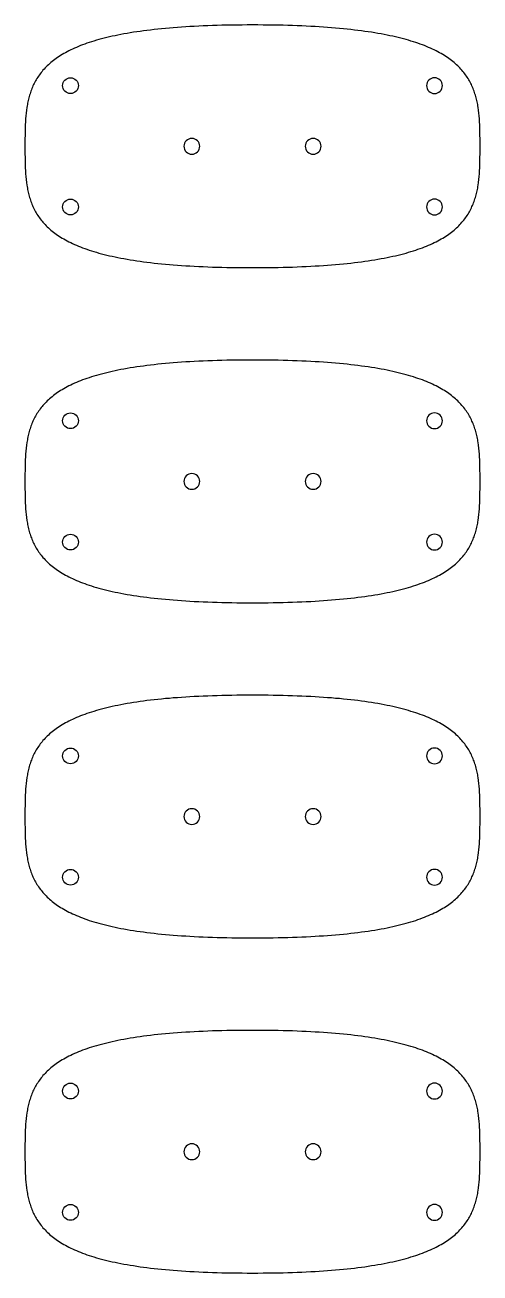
# Model space of a CAD drawing. Extents: x 0.6 to 95.9, y 0.9 to 46.4.
# Drawn here: x 82.12 to 89.62, y 23.75 to 44.32 of the extents above; entities that cross this region are included whole.
import ezdxf

# ---------------------------------------------------------------- set-up
doc = ezdxf.new("R2010")
doc.units = 0
doc.layers.add('THREE_QUARTER_INCH_THRUCUT', color=18, linetype='CONTINUOUS')

msp = doc.modelspace()

# ---------------------------------------------------------------- linework, layer by layer
at = {"layer": 'THREE_QUARTER_INCH_THRUCUT'}
for points in [[(86.039, 44.323), (85.953, 44.324), (85.866, 44.324), (85.779, 44.324), (85.693, 44.323), (85.608, 44.323), (85.525, 44.321), (85.443, 44.32), (85.363, 44.318), (85.284, 44.316), (85.206, 44.314), (85.129, 44.311), (85.054, 44.308), (84.98, 44.305), (84.907, 44.301), (84.835, 44.297), (84.765, 44.293), (84.696, 44.288), (84.628, 44.283), (84.561, 44.278), (84.496, 44.273), (84.432, 44.267), (84.368, 44.261), (84.306, 44.255), (84.246, 44.248), (84.186, 44.241), (84.127, 44.234), (84.07, 44.227), (84.013, 44.219), (83.958, 44.211), (83.904, 44.203), (83.851, 44.194), (83.799, 44.185), (83.748, 44.176), (83.698, 44.167), (83.649, 44.157), (83.601, 44.147), (83.554, 44.137), (83.508, 44.127), (83.463, 44.116), (83.419, 44.105), (83.376, 44.094), (83.334, 44.083), (83.293, 44.071), (83.253, 44.059), (83.214, 44.047), (83.176, 44.035), (83.138, 44.022), (83.102, 44.009), (83.066, 43.996), (83.031, 43.983), (82.997, 43.969), (82.964, 43.955), (82.932, 43.941), (82.901, 43.927), (82.87, 43.912), (82.84, 43.898), (82.811, 43.883), (82.783, 43.867), (82.756, 43.852), (82.729, 43.836), (82.703, 43.821), (82.678, 43.805), (82.654, 43.788), (82.63, 43.772), (82.607, 43.755), (82.585, 43.738), (82.563, 43.721), (82.542, 43.704), (82.522, 43.686), (82.502, 43.669), (82.483, 43.651), (82.465, 43.633), (82.447, 43.615), (82.43, 43.596), (82.413, 43.578), (82.397, 43.559), (82.382, 43.54), (82.367, 43.521), (82.353, 43.501), (82.339, 43.482), (82.326, 43.462), (82.314, 43.442), (82.301, 43.422), (82.29, 43.402), (82.279, 43.382), (82.268, 43.361), (82.258, 43.34), (82.248, 43.32), (82.239, 43.299), (82.23, 43.277), (82.222, 43.256), (82.214, 43.235), (82.206, 43.213), (82.199, 43.191), (82.192, 43.169), (82.186, 43.147), (82.18, 43.125), (82.174, 43.103), (82.169, 43.08), (82.164, 43.057), (82.159, 43.035), (82.155, 43.012), (82.151, 42.989), (82.147, 42.966), (82.141, 42.919), (82.135, 42.872), (82.13, 42.824), (82.126, 42.776), (82.123, 42.727), (82.121, 42.678), (82.119, 42.629), (82.118, 42.579), (82.117, 42.529), (82.116, 42.427), (82.116, 42.324), (82.116, 42.221), (82.117, 42.12), (82.118, 42.069), (82.119, 42.02), (82.121, 41.97), (82.123, 41.921), (82.126, 41.872), (82.13, 41.824), (82.135, 41.777), (82.141, 41.729), (82.147, 41.683), (82.151, 41.659), (82.155, 41.636), (82.159, 41.614), (82.164, 41.591), (82.169, 41.568), (82.174, 41.546), (82.18, 41.523), (82.186, 41.501), (82.192, 41.479), (82.199, 41.457), (82.206, 41.435), (82.214, 41.414), (82.222, 41.392), (82.23, 41.371), (82.239, 41.35), (82.248, 41.329), (82.258, 41.308), (82.268, 41.287), (82.279, 41.266), (82.29, 41.246), (82.301, 41.226), (82.314, 41.206), (82.326, 41.186), (82.339, 41.166), (82.353, 41.147), (82.367, 41.127), (82.382, 41.108), (82.397, 41.089), (82.413, 41.071), (82.43, 41.052), (82.447, 41.033), (82.465, 41.015), (82.483, 40.997), (82.502, 40.979), (82.522, 40.962), (82.542, 40.944), (82.563, 40.927), (82.585, 40.91), (82.607, 40.893), (82.63, 40.876), (82.654, 40.86), (82.678, 40.844), (82.703, 40.828), (82.729, 40.812), (82.756, 40.796), (82.783, 40.781), (82.811, 40.766), (82.84, 40.751), (82.87, 40.736), (82.901, 40.721), (82.932, 40.707), (82.964, 40.693), (82.997, 40.679), (83.031, 40.666), (83.066, 40.652), (83.102, 40.639), (83.138, 40.626), (83.176, 40.614), (83.214, 40.601), (83.253, 40.589), (83.293, 40.577), (83.334, 40.565), (83.376, 40.554), (83.419, 40.543), (83.463, 40.532), (83.508, 40.521), (83.554, 40.511), (83.601, 40.501), (83.649, 40.491), (83.698, 40.481), (83.748, 40.472), (83.799, 40.463), (83.851, 40.454), (83.904, 40.445), (83.958, 40.437), (84.013, 40.429), (84.07, 40.421), (84.127, 40.414), (84.186, 40.407), (84.246, 40.4), (84.306, 40.393), (84.368, 40.387), (84.432, 40.381), (84.496, 40.375), (84.561, 40.37), (84.628, 40.365), (84.696, 40.36), (84.765, 40.355), (84.835, 40.351), (84.907, 40.347), (84.98, 40.343), (85.054, 40.34), (85.129, 40.337), (85.206, 40.334), (85.284, 40.332), (85.363, 40.33), (85.443, 40.328), (85.525, 40.327), (85.608, 40.326), (85.693, 40.325), (85.779, 40.324), (85.866, 40.324), (85.953, 40.324), (86.039, 40.325), (86.123, 40.326), (86.207, 40.327), (86.288, 40.328), (86.369, 40.33), (86.448, 40.332), (86.526, 40.334), (86.603, 40.337), (86.678, 40.34), (86.752, 40.343), (86.825, 40.347), (86.896, 40.351), (86.967, 40.355), (87.036, 40.36), (87.104, 40.365), (87.17, 40.37), (87.236, 40.375), (87.3, 40.381), (87.363, 40.387), (87.425, 40.393), (87.486, 40.4), (87.546, 40.407), (87.604, 40.414), (87.662, 40.421), (87.718, 40.429), (87.774, 40.437), (87.828, 40.445), (87.881, 40.454), (87.933, 40.463), (87.984, 40.472), (88.034, 40.481), (88.083, 40.491), (88.131, 40.501), (88.178, 40.511), (88.223, 40.521), (88.268, 40.532), (88.312, 40.543), (88.355, 40.554), (88.397, 40.565), (88.438, 40.577), (88.478, 40.589), (88.518, 40.601), (88.556, 40.614), (88.593, 40.626), (88.63, 40.639), (88.666, 40.652), (88.7, 40.666), (88.734, 40.679), (88.767, 40.693), (88.799, 40.707), (88.831, 40.721), (88.861, 40.736), (88.891, 40.751), (88.92, 40.766), (88.948, 40.781), (88.976, 40.796), (89.002, 40.812), (89.028, 40.828), (89.054, 40.844), (89.078, 40.86), (89.102, 40.876), (89.125, 40.893), (89.147, 40.91), (89.169, 40.927), (89.19, 40.944), (89.21, 40.962), (89.23, 40.979), (89.249, 40.997), (89.267, 41.015), (89.285, 41.033), (89.302, 41.052), (89.318, 41.071), (89.334, 41.089), (89.35, 41.108), (89.364, 41.127), (89.379, 41.147), (89.392, 41.166), (89.405, 41.186), (89.418, 41.206), (89.43, 41.226), (89.442, 41.246), (89.453, 41.266), (89.463, 41.287), (89.474, 41.308), (89.483, 41.329), (89.493, 41.35), (89.501, 41.371), (89.51, 41.392), (89.518, 41.414), (89.525, 41.435), (89.532, 41.457), (89.539, 41.479), (89.546, 41.501), (89.552, 41.523), (89.557, 41.546), (89.563, 41.568), (89.568, 41.591), (89.572, 41.614), (89.577, 41.636), (89.581, 41.659), (89.584, 41.683), (89.591, 41.729), (89.597, 41.777), (89.602, 41.824), (89.605, 41.872), (89.608, 41.921), (89.611, 41.97), (89.613, 42.02), (89.614, 42.069), (89.615, 42.12), (89.616, 42.221), (89.616, 42.324), (89.616, 42.427), (89.615, 42.529), (89.614, 42.579), (89.613, 42.629), (89.611, 42.678), (89.608, 42.727), (89.605, 42.776), (89.602, 42.824), (89.597, 42.872), (89.591, 42.919), (89.584, 42.966), (89.581, 42.989), (89.577, 43.012), (89.572, 43.035), (89.568, 43.057), (89.563, 43.08), (89.557, 43.103), (89.552, 43.125), (89.546, 43.147), (89.539, 43.169), (89.532, 43.191), (89.525, 43.213), (89.518, 43.235), (89.51, 43.256), (89.501, 43.277), (89.493, 43.299), (89.483, 43.32), (89.474, 43.34), (89.463, 43.361), (89.453, 43.382), (89.442, 43.402), (89.43, 43.422), (89.418, 43.442), (89.405, 43.462), (89.392, 43.482), (89.379, 43.501), (89.364, 43.521), (89.35, 43.54), (89.334, 43.559), (89.318, 43.578), (89.302, 43.596), (89.285, 43.615), (89.267, 43.633), (89.249, 43.651), (89.23, 43.669), (89.21, 43.686), (89.19, 43.704), (89.169, 43.721), (89.147, 43.738), (89.125, 43.755), (89.102, 43.772), (89.078, 43.788), (89.054, 43.805), (89.028, 43.821), (89.002, 43.836), (88.976, 43.852), (88.948, 43.867), (88.92, 43.883), (88.891, 43.898), (88.861, 43.912), (88.831, 43.927), (88.799, 43.941), (88.767, 43.955), (88.734, 43.969), (88.7, 43.983), (88.666, 43.996), (88.63, 44.009), (88.593, 44.022), (88.556, 44.035), (88.518, 44.047), (88.478, 44.059), (88.438, 44.071), (88.397, 44.083), (88.355, 44.094), (88.312, 44.105), (88.268, 44.116), (88.223, 44.127), (88.178, 44.137), (88.131, 44.147), (88.083, 44.157), (88.034, 44.167), (87.984, 44.176), (87.933, 44.185), (87.881, 44.194), (87.828, 44.203), (87.774, 44.211), (87.718, 44.219), (87.662, 44.227), (87.604, 44.234), (87.546, 44.241), (87.486, 44.248), (87.425, 44.255), (87.363, 44.261), (87.3, 44.267), (87.236, 44.273), (87.17, 44.278), (87.104, 44.283), (87.036, 44.288), (86.967, 44.293), (86.896, 44.297), (86.825, 44.301), (86.752, 44.305), (86.678, 44.308), (86.603, 44.311), (86.526, 44.314), (86.448, 44.316), (86.369, 44.318), (86.288, 44.32), (86.207, 44.321), (86.123, 44.323)], [(86.039, 38.799), (85.953, 38.8), (85.866, 38.8), (85.779, 38.8), (85.693, 38.799), (85.608, 38.798), (85.525, 38.797), (85.443, 38.796), (85.363, 38.794), (85.284, 38.792), (85.206, 38.789), (85.129, 38.787), (85.054, 38.784), (84.98, 38.78), (84.907, 38.777), (84.835, 38.773), (84.765, 38.769), (84.696, 38.764), (84.628, 38.759), (84.561, 38.754), (84.496, 38.749), (84.432, 38.743), (84.368, 38.737), (84.306, 38.73), (84.246, 38.724), (84.186, 38.717), (84.127, 38.71), (84.07, 38.702), (84.013, 38.695), (83.958, 38.687), (83.904, 38.678), (83.851, 38.67), (83.799, 38.661), (83.748, 38.652), (83.698, 38.643), (83.649, 38.633), (83.601, 38.623), (83.554, 38.613), (83.508, 38.603), (83.463, 38.592), (83.419, 38.581), (83.376, 38.57), (83.334, 38.558), (83.293, 38.547), (83.253, 38.535), (83.214, 38.523), (83.176, 38.51), (83.138, 38.498), (83.102, 38.485), (83.066, 38.472), (83.031, 38.458), (82.997, 38.445), (82.964, 38.431), (82.932, 38.417), (82.901, 38.402), (82.87, 38.388), (82.84, 38.373), (82.811, 38.358), (82.783, 38.343), (82.756, 38.328), (82.729, 38.312), (82.703, 38.296), (82.678, 38.28), (82.654, 38.264), (82.63, 38.248), (82.607, 38.231), (82.585, 38.214), (82.563, 38.197), (82.542, 38.18), (82.522, 38.162), (82.502, 38.145), (82.483, 38.127), (82.465, 38.109), (82.447, 38.09), (82.43, 38.072), (82.413, 38.053), (82.397, 38.035), (82.382, 38.016), (82.367, 37.996), (82.353, 37.977), (82.339, 37.958), (82.326, 37.938), (82.314, 37.918), (82.301, 37.898), (82.29, 37.878), (82.279, 37.857), (82.268, 37.837), (82.258, 37.816), (82.248, 37.795), (82.239, 37.774), (82.23, 37.753), (82.222, 37.732), (82.214, 37.71), (82.206, 37.689), (82.199, 37.667), (82.192, 37.645), (82.186, 37.623), (82.18, 37.601), (82.174, 37.578), (82.169, 37.556), (82.164, 37.533), (82.159, 37.51), (82.155, 37.487), (82.151, 37.464), (82.147, 37.441), (82.141, 37.395), (82.135, 37.347), (82.13, 37.3), (82.126, 37.251), (82.123, 37.203), (82.121, 37.154), (82.119, 37.104), (82.118, 37.055), (82.117, 37.004), (82.116, 36.903), (82.116, 36.8), (82.116, 36.697), (82.117, 36.595), (82.118, 36.545), (82.119, 36.495), (82.121, 36.446), (82.123, 36.397), (82.126, 36.348), (82.13, 36.3), (82.135, 36.252), (82.141, 36.205), (82.147, 36.158), (82.151, 36.135), (82.155, 36.112), (82.159, 36.089), (82.164, 36.066), (82.169, 36.044), (82.174, 36.021), (82.18, 35.999), (82.186, 35.977), (82.192, 35.955), (82.199, 35.933), (82.206, 35.911), (82.214, 35.889), (82.222, 35.868), (82.23, 35.846), (82.239, 35.825), (82.248, 35.804), (82.258, 35.783), (82.268, 35.763), (82.279, 35.742), (82.29, 35.722), (82.301, 35.702), (82.314, 35.682), (82.326, 35.662), (82.339, 35.642), (82.353, 35.622), (82.367, 35.603), (82.382, 35.584), (82.397, 35.565), (82.413, 35.546), (82.43, 35.528), (82.447, 35.509), (82.465, 35.491), (82.483, 35.473), (82.502, 35.455), (82.522, 35.437), (82.542, 35.42), (82.563, 35.403), (82.585, 35.386), (82.607, 35.369), (82.63, 35.352), (82.654, 35.336), (82.678, 35.319), (82.703, 35.303), (82.729, 35.287), (82.756, 35.272), (82.783, 35.256), (82.811, 35.241), (82.84, 35.226), (82.87, 35.212), (82.901, 35.197), (82.932, 35.183), (82.964, 35.169), (82.997, 35.155), (83.031, 35.141), (83.066, 35.128), (83.102, 35.115), (83.138, 35.102), (83.176, 35.089), (83.214, 35.077), (83.253, 35.065), (83.293, 35.053), (83.334, 35.041), (83.376, 35.03), (83.419, 35.019), (83.463, 35.008), (83.508, 34.997), (83.554, 34.987), (83.601, 34.976), (83.649, 34.967), (83.698, 34.957), (83.748, 34.948), (83.799, 34.938), (83.851, 34.93), (83.904, 34.921), (83.958, 34.913), (84.013, 34.905), (84.07, 34.897), (84.127, 34.89), (84.186, 34.883), (84.246, 34.876), (84.306, 34.869), (84.368, 34.863), (84.432, 34.857), (84.496, 34.851), (84.561, 34.846), (84.628, 34.84), (84.696, 34.836), (84.765, 34.831), (84.835, 34.827), (84.907, 34.823), (84.98, 34.819), (85.054, 34.816), (85.129, 34.813), (85.206, 34.81), (85.284, 34.808), (85.363, 34.806), (85.443, 34.804), (85.525, 34.802), (85.608, 34.801), (85.693, 34.8), (85.779, 34.8), (85.866, 34.8), (85.953, 34.8), (86.039, 34.8), (86.123, 34.801), (86.207, 34.802), (86.288, 34.804), (86.369, 34.806), (86.448, 34.808), (86.526, 34.81), (86.603, 34.813), (86.678, 34.816), (86.752, 34.819), (86.825, 34.823), (86.896, 34.827), (86.967, 34.831), (87.036, 34.836), (87.104, 34.84), (87.17, 34.846), (87.236, 34.851), (87.3, 34.857), (87.363, 34.863), (87.425, 34.869), (87.486, 34.876), (87.546, 34.883), (87.604, 34.89), (87.662, 34.897), (87.718, 34.905), (87.774, 34.913), (87.828, 34.921), (87.881, 34.93), (87.933, 34.938), (87.984, 34.948), (88.034, 34.957), (88.083, 34.967), (88.131, 34.976), (88.178, 34.987), (88.223, 34.997), (88.268, 35.008), (88.312, 35.019), (88.355, 35.03), (88.397, 35.041), (88.438, 35.053), (88.478, 35.065), (88.518, 35.077), (88.556, 35.089), (88.593, 35.102), (88.63, 35.115), (88.666, 35.128), (88.7, 35.141), (88.734, 35.155), (88.767, 35.169), (88.799, 35.183), (88.831, 35.197), (88.861, 35.212), (88.891, 35.226), (88.92, 35.241), (88.948, 35.256), (88.976, 35.272), (89.002, 35.287), (89.028, 35.303), (89.054, 35.319), (89.078, 35.336), (89.102, 35.352), (89.125, 35.369), (89.147, 35.386), (89.169, 35.403), (89.19, 35.42), (89.21, 35.437), (89.23, 35.455), (89.249, 35.473), (89.267, 35.491), (89.285, 35.509), (89.302, 35.528), (89.318, 35.546), (89.334, 35.565), (89.35, 35.584), (89.364, 35.603), (89.379, 35.622), (89.392, 35.642), (89.405, 35.662), (89.418, 35.682), (89.43, 35.702), (89.442, 35.722), (89.453, 35.742), (89.463, 35.763), (89.474, 35.783), (89.483, 35.804), (89.493, 35.825), (89.501, 35.846), (89.51, 35.868), (89.518, 35.889), (89.525, 35.911), (89.532, 35.933), (89.539, 35.955), (89.546, 35.977), (89.552, 35.999), (89.557, 36.021), (89.563, 36.044), (89.568, 36.066), (89.572, 36.089), (89.577, 36.112), (89.581, 36.135), (89.584, 36.158), (89.591, 36.205), (89.597, 36.252), (89.602, 36.3), (89.605, 36.348), (89.608, 36.397), (89.611, 36.446), (89.613, 36.495), (89.614, 36.545), (89.615, 36.595), (89.616, 36.697), (89.616, 36.8), (89.616, 36.903), (89.615, 37.004), (89.614, 37.055), (89.613, 37.104), (89.611, 37.154), (89.608, 37.203), (89.605, 37.251), (89.602, 37.3), (89.597, 37.347), (89.591, 37.395), (89.584, 37.441), (89.581, 37.464), (89.577, 37.487), (89.572, 37.51), (89.568, 37.533), (89.563, 37.556), (89.557, 37.578), (89.552, 37.601), (89.546, 37.623), (89.539, 37.645), (89.532, 37.667), (89.525, 37.689), (89.518, 37.71), (89.51, 37.732), (89.501, 37.753), (89.493, 37.774), (89.483, 37.795), (89.474, 37.816), (89.463, 37.837), (89.453, 37.857), (89.442, 37.878), (89.43, 37.898), (89.418, 37.918), (89.405, 37.938), (89.392, 37.958), (89.379, 37.977), (89.364, 37.996), (89.35, 38.016), (89.334, 38.035), (89.318, 38.053), (89.302, 38.072), (89.285, 38.09), (89.267, 38.109), (89.249, 38.127), (89.23, 38.145), (89.21, 38.162), (89.19, 38.18), (89.169, 38.197), (89.147, 38.214), (89.125, 38.231), (89.102, 38.248), (89.078, 38.264), (89.054, 38.28), (89.028, 38.296), (89.002, 38.312), (88.976, 38.328), (88.948, 38.343), (88.92, 38.358), (88.891, 38.373), (88.861, 38.388), (88.831, 38.402), (88.799, 38.417), (88.767, 38.431), (88.734, 38.445), (88.7, 38.458), (88.666, 38.472), (88.63, 38.485), (88.593, 38.498), (88.556, 38.51), (88.518, 38.523), (88.478, 38.535), (88.438, 38.547), (88.397, 38.558), (88.355, 38.57), (88.312, 38.581), (88.268, 38.592), (88.223, 38.603), (88.178, 38.613), (88.131, 38.623), (88.083, 38.633), (88.034, 38.643), (87.984, 38.652), (87.933, 38.661), (87.881, 38.67), (87.828, 38.678), (87.774, 38.687), (87.718, 38.695), (87.662, 38.702), (87.604, 38.71), (87.546, 38.717), (87.486, 38.724), (87.425, 38.73), (87.363, 38.737), (87.3, 38.743), (87.236, 38.749), (87.17, 38.754), (87.104, 38.759), (87.036, 38.764), (86.967, 38.769), (86.896, 38.773), (86.825, 38.777), (86.752, 38.78), (86.678, 38.784), (86.603, 38.787), (86.526, 38.789), (86.448, 38.792), (86.369, 38.794), (86.288, 38.796), (86.207, 38.797), (86.123, 38.798)], [(86.039, 33.275), (85.953, 33.275), (85.866, 33.275), (85.779, 33.275), (85.693, 33.275), (85.608, 33.274), (85.525, 33.273), (85.443, 33.271), (85.363, 33.27), (85.284, 33.268), (85.206, 33.265), (85.129, 33.262), (85.054, 33.259), (84.98, 33.256), (84.907, 33.252), (84.835, 33.248), (84.765, 33.244), (84.696, 33.24), (84.628, 33.235), (84.561, 33.23), (84.496, 33.224), (84.432, 33.219), (84.368, 33.213), (84.306, 33.206), (84.246, 33.2), (84.186, 33.193), (84.127, 33.186), (84.07, 33.178), (84.013, 33.17), (83.958, 33.162), (83.904, 33.154), (83.851, 33.146), (83.799, 33.137), (83.748, 33.128), (83.698, 33.118), (83.649, 33.109), (83.601, 33.099), (83.554, 33.089), (83.508, 33.078), (83.463, 33.068), (83.419, 33.057), (83.376, 33.045), (83.334, 33.034), (83.293, 33.022), (83.253, 33.01), (83.214, 32.998), (83.176, 32.986), (83.138, 32.973), (83.102, 32.96), (83.066, 32.947), (83.031, 32.934), (82.997, 32.92), (82.964, 32.906), (82.932, 32.892), (82.901, 32.878), (82.87, 32.864), (82.84, 32.849), (82.811, 32.834), (82.783, 32.819), (82.756, 32.803), (82.729, 32.788), (82.703, 32.772), (82.678, 32.756), (82.654, 32.74), (82.63, 32.723), (82.607, 32.707), (82.585, 32.69), (82.563, 32.673), (82.542, 32.655), (82.522, 32.638), (82.502, 32.62), (82.483, 32.602), (82.465, 32.584), (82.447, 32.566), (82.43, 32.548), (82.413, 32.529), (82.397, 32.51), (82.382, 32.491), (82.367, 32.472), (82.353, 32.453), (82.339, 32.433), (82.326, 32.414), (82.314, 32.394), (82.301, 32.374), (82.29, 32.353), (82.279, 32.333), (82.268, 32.313), (82.258, 32.292), (82.248, 32.271), (82.239, 32.25), (82.23, 32.229), (82.222, 32.207), (82.214, 32.186), (82.206, 32.164), (82.199, 32.143), (82.192, 32.121), (82.186, 32.099), (82.18, 32.076), (82.174, 32.054), (82.169, 32.031), (82.164, 32.009), (82.159, 31.986), (82.155, 31.963), (82.151, 31.94), (82.147, 31.917), (82.141, 31.87), (82.135, 31.823), (82.13, 31.775), (82.126, 31.727), (82.123, 31.679), (82.121, 31.63), (82.119, 31.58), (82.118, 31.53), (82.117, 31.48), (82.116, 31.378), (82.116, 31.275), (82.116, 31.173), (82.117, 31.071), (82.118, 31.021), (82.119, 30.971), (82.121, 30.921), (82.123, 30.872), (82.126, 30.824), (82.13, 30.776), (82.135, 30.728), (82.141, 30.681), (82.147, 30.634), (82.151, 30.611), (82.155, 30.588), (82.159, 30.565), (82.164, 30.542), (82.169, 30.519), (82.174, 30.497), (82.18, 30.475), (82.186, 30.452), (82.192, 30.43), (82.199, 30.408), (82.206, 30.387), (82.214, 30.365), (82.222, 30.343), (82.23, 30.322), (82.239, 30.301), (82.248, 30.28), (82.258, 30.259), (82.268, 30.238), (82.279, 30.218), (82.29, 30.197), (82.301, 30.177), (82.314, 30.157), (82.326, 30.137), (82.339, 30.118), (82.353, 30.098), (82.367, 30.079), (82.382, 30.06), (82.397, 30.041), (82.413, 30.022), (82.43, 30.003), (82.447, 29.985), (82.465, 29.967), (82.483, 29.949), (82.502, 29.931), (82.522, 29.913), (82.542, 29.896), (82.563, 29.878), (82.585, 29.861), (82.607, 29.844), (82.63, 29.828), (82.654, 29.811), (82.678, 29.795), (82.703, 29.779), (82.729, 29.763), (82.756, 29.748), (82.783, 29.732), (82.811, 29.717), (82.84, 29.702), (82.87, 29.687), (82.901, 29.673), (82.932, 29.659), (82.964, 29.644), (82.997, 29.631), (83.031, 29.617), (83.066, 29.604), (83.102, 29.591), (83.138, 29.578), (83.176, 29.565), (83.214, 29.553), (83.253, 29.54), (83.293, 29.529), (83.334, 29.517), (83.376, 29.505), (83.419, 29.494), (83.463, 29.483), (83.508, 29.473), (83.554, 29.462), (83.601, 29.452), (83.649, 29.442), (83.698, 29.433), (83.748, 29.423), (83.799, 29.414), (83.851, 29.405), (83.904, 29.397), (83.958, 29.389), (84.013, 29.381), (84.07, 29.373), (84.127, 29.365), (84.186, 29.358), (84.246, 29.351), (84.306, 29.345), (84.368, 29.338), (84.432, 29.332), (84.496, 29.327), (84.561, 29.321), (84.628, 29.316), (84.696, 29.311), (84.765, 29.307), (84.835, 29.302), (84.907, 29.299), (84.98, 29.295), (85.054, 29.292), (85.129, 29.289), (85.206, 29.286), (85.284, 29.283), (85.363, 29.281), (85.443, 29.28), (85.525, 29.278), (85.608, 29.277), (85.693, 29.276), (85.779, 29.276), (85.866, 29.275), (85.953, 29.276), (86.039, 29.276), (86.123, 29.277), (86.207, 29.278), (86.288, 29.28), (86.369, 29.281), (86.448, 29.283), (86.526, 29.286), (86.603, 29.289), (86.678, 29.292), (86.752, 29.295), (86.825, 29.299), (86.896, 29.302), (86.967, 29.307), (87.036, 29.311), (87.104, 29.316), (87.17, 29.321), (87.236, 29.327), (87.3, 29.332), (87.363, 29.338), (87.425, 29.345), (87.486, 29.351), (87.546, 29.358), (87.604, 29.365), (87.662, 29.373), (87.718, 29.381), (87.774, 29.389), (87.828, 29.397), (87.881, 29.405), (87.933, 29.414), (87.984, 29.423), (88.034, 29.433), (88.083, 29.442), (88.131, 29.452), (88.178, 29.462), (88.223, 29.473), (88.268, 29.483), (88.312, 29.494), (88.355, 29.505), (88.397, 29.517), (88.438, 29.529), (88.478, 29.54), (88.518, 29.553), (88.556, 29.565), (88.593, 29.578), (88.63, 29.591), (88.666, 29.604), (88.7, 29.617), (88.734, 29.631), (88.767, 29.644), (88.799, 29.659), (88.831, 29.673), (88.861, 29.687), (88.891, 29.702), (88.92, 29.717), (88.948, 29.732), (88.976, 29.748), (89.002, 29.763), (89.028, 29.779), (89.054, 29.795), (89.078, 29.811), (89.102, 29.828), (89.125, 29.844), (89.147, 29.861), (89.169, 29.878), (89.19, 29.896), (89.21, 29.913), (89.23, 29.931), (89.249, 29.949), (89.267, 29.967), (89.285, 29.985), (89.302, 30.003), (89.318, 30.022), (89.334, 30.041), (89.35, 30.06), (89.364, 30.079), (89.379, 30.098), (89.392, 30.118), (89.405, 30.137), (89.418, 30.157), (89.43, 30.177), (89.442, 30.197), (89.453, 30.218), (89.463, 30.238), (89.474, 30.259), (89.483, 30.28), (89.493, 30.301), (89.501, 30.322), (89.51, 30.343), (89.518, 30.365), (89.525, 30.387), (89.532, 30.408), (89.539, 30.43), (89.546, 30.452), (89.552, 30.475), (89.557, 30.497), (89.563, 30.519), (89.568, 30.542), (89.572, 30.565), (89.577, 30.588), (89.581, 30.611), (89.584, 30.634), (89.591, 30.681), (89.597, 30.728), (89.602, 30.776), (89.605, 30.824), (89.608, 30.872), (89.611, 30.921), (89.613, 30.971), (89.614, 31.021), (89.615, 31.071), (89.616, 31.173), (89.616, 31.275), (89.616, 31.378), (89.615, 31.48), (89.614, 31.53), (89.613, 31.58), (89.611, 31.63), (89.608, 31.679), (89.605, 31.727), (89.602, 31.775), (89.597, 31.823), (89.591, 31.87), (89.584, 31.917), (89.581, 31.94), (89.577, 31.963), (89.572, 31.986), (89.568, 32.009), (89.563, 32.031), (89.557, 32.054), (89.552, 32.076), (89.546, 32.099), (89.539, 32.121), (89.532, 32.143), (89.525, 32.164), (89.518, 32.186), (89.51, 32.207), (89.501, 32.229), (89.493, 32.25), (89.483, 32.271), (89.474, 32.292), (89.463, 32.313), (89.453, 32.333), (89.442, 32.353), (89.43, 32.374), (89.418, 32.394), (89.405, 32.414), (89.392, 32.433), (89.379, 32.453), (89.364, 32.472), (89.35, 32.491), (89.334, 32.51), (89.318, 32.529), (89.302, 32.548), (89.285, 32.566), (89.267, 32.584), (89.249, 32.602), (89.23, 32.62), (89.21, 32.638), (89.19, 32.655), (89.169, 32.673), (89.147, 32.69), (89.125, 32.707), (89.102, 32.723), (89.078, 32.74), (89.054, 32.756), (89.028, 32.772), (89.002, 32.788), (88.976, 32.803), (88.948, 32.819), (88.92, 32.834), (88.891, 32.849), (88.861, 32.864), (88.831, 32.878), (88.799, 32.892), (88.767, 32.906), (88.734, 32.92), (88.7, 32.934), (88.666, 32.947), (88.63, 32.96), (88.593, 32.973), (88.556, 32.986), (88.518, 32.998), (88.478, 33.01), (88.438, 33.022), (88.397, 33.034), (88.355, 33.045), (88.312, 33.057), (88.268, 33.068), (88.223, 33.078), (88.178, 33.089), (88.131, 33.099), (88.083, 33.109), (88.034, 33.118), (87.984, 33.128), (87.933, 33.137), (87.881, 33.146), (87.828, 33.154), (87.774, 33.162), (87.718, 33.17), (87.662, 33.178), (87.604, 33.186), (87.546, 33.193), (87.486, 33.2), (87.425, 33.206), (87.363, 33.213), (87.3, 33.219), (87.236, 33.224), (87.17, 33.23), (87.104, 33.235), (87.036, 33.24), (86.967, 33.244), (86.896, 33.248), (86.825, 33.252), (86.752, 33.256), (86.678, 33.259), (86.603, 33.262), (86.526, 33.265), (86.448, 33.268), (86.369, 33.27), (86.288, 33.271), (86.207, 33.273), (86.123, 33.274)], [(86.039, 27.751), (85.953, 27.751), (85.866, 27.751), (85.779, 27.751), (85.693, 27.751), (85.608, 27.75), (85.525, 27.749), (85.443, 27.747), (85.363, 27.745), (85.284, 27.743), (85.206, 27.741), (85.129, 27.738), (85.054, 27.735), (84.98, 27.732), (84.907, 27.728), (84.835, 27.724), (84.765, 27.72), (84.696, 27.715), (84.628, 27.711), (84.561, 27.705), (84.496, 27.7), (84.432, 27.694), (84.368, 27.688), (84.306, 27.682), (84.246, 27.675), (84.186, 27.668), (84.127, 27.661), (84.07, 27.654), (84.013, 27.646), (83.958, 27.638), (83.904, 27.63), (83.851, 27.621), (83.799, 27.612), (83.748, 27.603), (83.698, 27.594), (83.649, 27.584), (83.601, 27.574), (83.554, 27.564), (83.508, 27.554), (83.463, 27.543), (83.419, 27.532), (83.376, 27.521), (83.334, 27.51), (83.293, 27.498), (83.253, 27.486), (83.214, 27.474), (83.176, 27.462), (83.138, 27.449), (83.102, 27.436), (83.066, 27.423), (83.031, 27.41), (82.997, 27.396), (82.964, 27.382), (82.932, 27.368), (82.901, 27.354), (82.87, 27.339), (82.84, 27.325), (82.811, 27.31), (82.783, 27.294), (82.756, 27.279), (82.729, 27.263), (82.703, 27.248), (82.678, 27.232), (82.654, 27.215), (82.63, 27.199), (82.607, 27.182), (82.585, 27.165), (82.563, 27.148), (82.542, 27.131), (82.522, 27.114), (82.502, 27.096), (82.483, 27.078), (82.465, 27.06), (82.447, 27.042), (82.43, 27.023), (82.413, 27.005), (82.397, 26.986), (82.382, 26.967), (82.367, 26.948), (82.353, 26.928), (82.339, 26.909), (82.326, 26.889), (82.314, 26.869), (82.301, 26.849), (82.29, 26.829), (82.279, 26.809), (82.268, 26.788), (82.258, 26.768), (82.248, 26.747), (82.239, 26.726), (82.23, 26.704), (82.222, 26.683), (82.214, 26.662), (82.206, 26.64), (82.199, 26.618), (82.192, 26.596), (82.186, 26.574), (82.18, 26.552), (82.174, 26.53), (82.169, 26.507), (82.164, 26.485), (82.159, 26.462), (82.155, 26.439), (82.151, 26.416), (82.147, 26.393), (82.141, 26.346), (82.135, 26.299), (82.13, 26.251), (82.126, 26.203), (82.123, 26.154), (82.121, 26.105), (82.119, 26.056), (82.118, 26.006), (82.117, 25.956), (82.116, 25.854), (82.116, 25.751), (82.116, 25.648), (82.117, 25.547), (82.118, 25.496), (82.119, 25.447), (82.121, 25.397), (82.123, 25.348), (82.126, 25.299), (82.13, 25.251), (82.135, 25.204), (82.141, 25.156), (82.147, 25.11), (82.151, 25.087), (82.155, 25.064), (82.159, 25.041), (82.164, 25.018), (82.169, 24.995), (82.174, 24.973), (82.18, 24.95), (82.186, 24.928), (82.192, 24.906), (82.199, 24.884), (82.206, 24.862), (82.214, 24.841), (82.222, 24.819), (82.23, 24.798), (82.239, 24.777), (82.248, 24.756), (82.258, 24.735), (82.268, 24.714), (82.279, 24.694), (82.29, 24.673), (82.301, 24.653), (82.314, 24.633), (82.326, 24.613), (82.339, 24.593), (82.353, 24.574), (82.367, 24.555), (82.382, 24.535), (82.397, 24.516), (82.413, 24.498), (82.43, 24.479), (82.447, 24.461), (82.465, 24.442), (82.483, 24.424), (82.502, 24.406), (82.522, 24.389), (82.542, 24.371), (82.563, 24.354), (82.585, 24.337), (82.607, 24.32), (82.63, 24.303), (82.654, 24.287), (82.678, 24.271), (82.703, 24.255), (82.729, 24.239), (82.756, 24.223), (82.783, 24.208), (82.811, 24.193), (82.84, 24.178), (82.87, 24.163), (82.901, 24.148), (82.932, 24.134), (82.964, 24.12), (82.997, 24.106), (83.031, 24.093), (83.066, 24.079), (83.102, 24.066), (83.138, 24.053), (83.176, 24.041), (83.214, 24.028), (83.253, 24.016), (83.293, 24.004), (83.334, 23.993), (83.376, 23.981), (83.419, 23.97), (83.463, 23.959), (83.508, 23.948), (83.554, 23.938), (83.601, 23.928), (83.649, 23.918), (83.698, 23.908), (83.748, 23.899), (83.799, 23.89), (83.851, 23.881), (83.904, 23.873), (83.958, 23.864), (84.013, 23.856), (84.07, 23.849), (84.127, 23.841), (84.186, 23.834), (84.246, 23.827), (84.306, 23.82), (84.368, 23.814), (84.432, 23.808), (84.496, 23.802), (84.561, 23.797), (84.628, 23.792), (84.696, 23.787), (84.765, 23.782), (84.835, 23.778), (84.907, 23.774), (84.98, 23.771), (85.054, 23.767), (85.129, 23.764), (85.206, 23.761), (85.284, 23.759), (85.363, 23.757), (85.443, 23.755), (85.525, 23.754), (85.608, 23.753), (85.693, 23.752), (85.779, 23.751), (85.866, 23.751), (85.953, 23.751), (86.039, 23.752), (86.123, 23.753), (86.207, 23.754), (86.288, 23.755), (86.369, 23.757), (86.448, 23.759), (86.526, 23.761), (86.603, 23.764), (86.678, 23.767), (86.752, 23.771), (86.825, 23.774), (86.896, 23.778), (86.967, 23.782), (87.036, 23.787), (87.104, 23.792), (87.17, 23.797), (87.236, 23.802), (87.3, 23.808), (87.363, 23.814), (87.425, 23.82), (87.486, 23.827), (87.546, 23.834), (87.604, 23.841), (87.662, 23.849), (87.718, 23.856), (87.774, 23.864), (87.828, 23.873), (87.881, 23.881), (87.933, 23.89), (87.984, 23.899), (88.034, 23.908), (88.083, 23.918), (88.131, 23.928), (88.178, 23.938), (88.223, 23.948), (88.268, 23.959), (88.312, 23.97), (88.355, 23.981), (88.397, 23.993), (88.438, 24.004), (88.478, 24.016), (88.518, 24.028), (88.556, 24.041), (88.593, 24.053), (88.63, 24.066), (88.666, 24.079), (88.7, 24.093), (88.734, 24.106), (88.767, 24.12), (88.799, 24.134), (88.831, 24.148), (88.861, 24.163), (88.891, 24.178), (88.92, 24.193), (88.948, 24.208), (88.976, 24.223), (89.002, 24.239), (89.028, 24.255), (89.054, 24.271), (89.078, 24.287), (89.102, 24.303), (89.125, 24.32), (89.147, 24.337), (89.169, 24.354), (89.19, 24.371), (89.21, 24.389), (89.23, 24.406), (89.249, 24.424), (89.267, 24.442), (89.285, 24.461), (89.302, 24.479), (89.318, 24.498), (89.334, 24.516), (89.35, 24.535), (89.364, 24.555), (89.379, 24.574), (89.392, 24.593), (89.405, 24.613), (89.418, 24.633), (89.43, 24.653), (89.442, 24.673), (89.453, 24.694), (89.463, 24.714), (89.474, 24.735), (89.483, 24.756), (89.493, 24.777), (89.501, 24.798), (89.51, 24.819), (89.518, 24.841), (89.525, 24.862), (89.532, 24.884), (89.539, 24.906), (89.546, 24.928), (89.552, 24.95), (89.557, 24.973), (89.563, 24.995), (89.568, 25.018), (89.572, 25.041), (89.577, 25.064), (89.581, 25.087), (89.584, 25.11), (89.591, 25.156), (89.597, 25.204), (89.602, 25.251), (89.605, 25.299), (89.608, 25.348), (89.611, 25.397), (89.613, 25.447), (89.614, 25.496), (89.615, 25.547), (89.616, 25.648), (89.616, 25.751), (89.616, 25.854), (89.615, 25.956), (89.614, 26.006), (89.613, 26.056), (89.611, 26.105), (89.608, 26.154), (89.605, 26.203), (89.602, 26.251), (89.597, 26.299), (89.591, 26.346), (89.584, 26.393), (89.581, 26.416), (89.577, 26.439), (89.572, 26.462), (89.568, 26.485), (89.563, 26.507), (89.557, 26.53), (89.552, 26.552), (89.546, 26.574), (89.539, 26.596), (89.532, 26.618), (89.525, 26.64), (89.518, 26.662), (89.51, 26.683), (89.501, 26.704), (89.493, 26.726), (89.483, 26.747), (89.474, 26.768), (89.463, 26.788), (89.453, 26.809), (89.442, 26.829), (89.43, 26.849), (89.418, 26.869), (89.405, 26.889), (89.392, 26.909), (89.379, 26.928), (89.364, 26.948), (89.35, 26.967), (89.334, 26.986), (89.318, 27.005), (89.302, 27.023), (89.285, 27.042), (89.267, 27.06), (89.249, 27.078), (89.23, 27.096), (89.21, 27.114), (89.19, 27.131), (89.169, 27.148), (89.147, 27.165), (89.125, 27.182), (89.102, 27.199), (89.078, 27.215), (89.054, 27.232), (89.028, 27.248), (89.002, 27.263), (88.976, 27.279), (88.948, 27.294), (88.92, 27.31), (88.891, 27.325), (88.861, 27.339), (88.831, 27.354), (88.799, 27.368), (88.767, 27.382), (88.734, 27.396), (88.7, 27.41), (88.666, 27.423), (88.63, 27.436), (88.593, 27.449), (88.556, 27.462), (88.518, 27.474), (88.478, 27.486), (88.438, 27.498), (88.397, 27.51), (88.355, 27.521), (88.312, 27.532), (88.268, 27.543), (88.223, 27.554), (88.178, 27.564), (88.131, 27.574), (88.083, 27.584), (88.034, 27.594), (87.984, 27.603), (87.933, 27.612), (87.881, 27.621), (87.828, 27.63), (87.774, 27.638), (87.718, 27.646), (87.662, 27.654), (87.604, 27.661), (87.546, 27.668), (87.486, 27.675), (87.425, 27.682), (87.363, 27.688), (87.3, 27.694), (87.236, 27.7), (87.17, 27.705), (87.104, 27.711), (87.036, 27.715), (86.967, 27.72), (86.896, 27.724), (86.825, 27.728), (86.752, 27.732), (86.678, 27.735), (86.603, 27.738), (86.526, 27.741), (86.448, 27.743), (86.369, 27.745), (86.288, 27.747), (86.207, 27.749), (86.123, 27.75)]]:
    msp.add_lwpolyline(points, close=True, dxfattribs=at)
for points in [[(82.866, 43.454, -0.414214), (82.996, 43.324, -0.414214), (82.866, 43.194, -0.414214), (82.736, 43.324, -0.414214)], [(88.866, 43.454, 0.414214), (88.736, 43.324, 0.414214), (88.866, 43.194, 0.414214), (88.996, 43.324, 0.414214)], [(84.866, 42.454, 0.414214), (84.736, 42.324, 0.414214), (84.866, 42.194, 0.414214), (84.996, 42.324, 0.414214)], [(86.866, 42.454, 0.414214), (86.736, 42.324, 0.414214), (86.866, 42.194, 0.414214), (86.996, 42.324, 0.414214)], [(82.866, 41.454, -0.414214), (82.996, 41.324, -0.414214), (82.866, 41.194, -0.414214), (82.736, 41.324, -0.414214)], [(88.866, 41.454, 0.414214), (88.736, 41.324, 0.414214), (88.866, 41.194, 0.414214), (88.996, 41.324, 0.414214)], [(82.866, 37.93, -0.414214), (82.996, 37.8, -0.414214), (82.866, 37.67, -0.414214), (82.736, 37.8, -0.414214)], [(88.866, 37.93, 0.414214), (88.736, 37.8, 0.414214), (88.866, 37.67, 0.414214), (88.996, 37.8, 0.414214)], [(84.866, 36.93, 0.414214), (84.736, 36.8, 0.414214), (84.866, 36.67, 0.414214), (84.996, 36.8, 0.414214)], [(86.866, 36.93, 0.414214), (86.736, 36.8, 0.414214), (86.866, 36.67, 0.414214), (86.996, 36.8, 0.414214)], [(82.866, 35.93, -0.414214), (82.996, 35.8, -0.414214), (82.866, 35.67, -0.414214), (82.736, 35.8, -0.414214)], [(88.866, 35.93, 0.414214), (88.736, 35.8, 0.414214), (88.866, 35.67, 0.414214), (88.996, 35.8, 0.414214)], [(82.866, 32.405, -0.414214), (82.996, 32.275, -0.414214), (82.866, 32.145, -0.414214), (82.736, 32.275, -0.414214)], [(88.866, 32.405, 0.414214), (88.736, 32.275, 0.414214), (88.866, 32.145, 0.414214), (88.996, 32.275, 0.414214)], [(84.866, 31.405, 0.414214), (84.736, 31.275, 0.414214), (84.866, 31.145, 0.414214), (84.996, 31.275, 0.414214)], [(86.866, 31.405, 0.414214), (86.736, 31.275, 0.414214), (86.866, 31.145, 0.414214), (86.996, 31.275, 0.414214)], [(82.866, 30.405, -0.414214), (82.996, 30.275, -0.414214), (82.866, 30.145, -0.414214), (82.736, 30.275, -0.414214)], [(88.866, 30.405, 0.414214), (88.736, 30.275, 0.414214), (88.866, 30.145, 0.414214), (88.996, 30.275, 0.414214)], [(82.866, 26.881, -0.414214), (82.996, 26.751, -0.414214), (82.866, 26.621, -0.414214), (82.736, 26.751, -0.414214)], [(88.866, 26.881, 0.414214), (88.736, 26.751, 0.414214), (88.866, 26.621, 0.414214), (88.996, 26.751, 0.414214)], [(84.866, 25.881, 0.414214), (84.736, 25.751, 0.414214), (84.866, 25.621, 0.414214), (84.996, 25.751, 0.414214)], [(86.866, 25.881, 0.414214), (86.736, 25.751, 0.414214), (86.866, 25.621, 0.414214), (86.996, 25.751, 0.414214)], [(82.866, 24.881, -0.414214), (82.996, 24.751, -0.414214), (82.866, 24.621, -0.414214), (82.736, 24.751, -0.414214)], [(88.866, 24.881, 0.414214), (88.736, 24.751, 0.414214), (88.866, 24.621, 0.414214), (88.996, 24.751, 0.414214)]]:
    msp.add_lwpolyline(points, format="xyb", close=True, dxfattribs=at)

doc.saveas('drawing.dxf')
